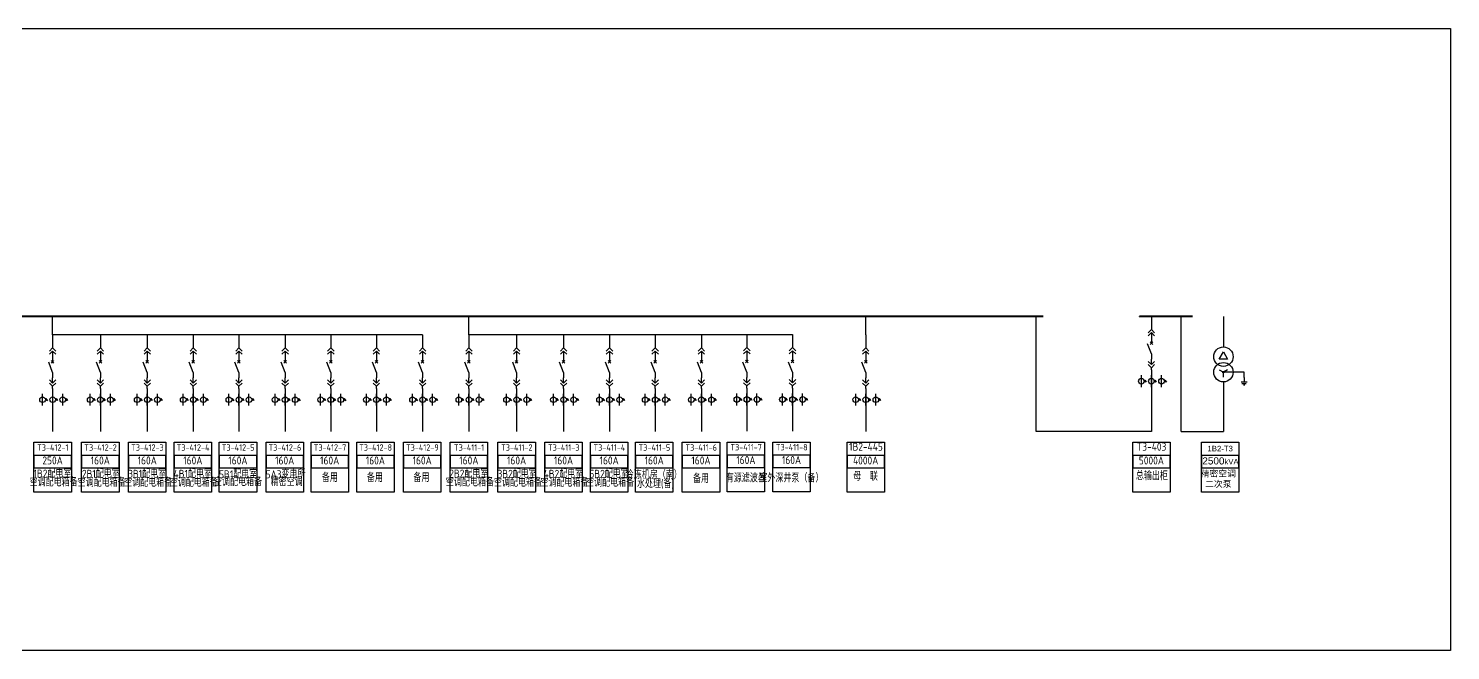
# Model space of a CAD drawing. Header units: millimetres. Extents: x -3460 to -460, y 6070 to 9130.
# Drawn here: x -1056.9 to -859, y 8471.1 to 8557.6 of the extents above; entities that cross this region are included whole.
import ezdxf
from ezdxf.enums import TextEntityAlignment as Align

# ---------------------------------------------------------------- set-up
doc = ezdxf.new("R2010")
doc.units = ezdxf.units.MM
doc.header["$LTSCALE"] = 1000
doc.header["$MEASUREMENT"] = 0
doc.linetypes.add('CENTER', pattern=[2, 1.25, -0.25, 0.25, -0.25])
doc.linetypes.add('CONTINOUS', pattern=[0])
doc.styles.add('HZSONG', font='gbenor.shx', dxfattribs={"height": 1200, "bigfont": 'gbcbig.shx'})
doc.styles.get("Standard").update_dxf_attribs({"font": 'arial.ttf'})

# ---------------------------------------------------------------- blocks, each defined once
blk = doc.blocks.new('DYDQAA05')
at = {"color": 0}
blk.add_lwpolyline([(0, 0), (0, -7)], dxfattribs=at)
blk = doc.blocks.new('DYDQAA03')
at = {"color": 0}
for points in [[(0, 0), (0, -1.5)], [(-2.12, -3.62), (0, -1.5)], [(-2.12, -5.62), (0, -3.5)], [(2.12, -3.62), (0, -1.5)], [(2.12, -5.62), (0, -3.5)], [(0, -3.5), (0, -7)]]:
    blk.add_lwpolyline(points, dxfattribs=at)
blk = doc.blocks.new('DYDQAA09')
at = {"color": 0}
blk.add_lwpolyline([(0, 0), (0, -3.5)], dxfattribs=at)
blk.add_lwpolyline([(0, 0), (0, -3.5)], dxfattribs=at)
blk.add_lwpolyline([(0, 0), (0, -3.5)], dxfattribs=at)
blk.add_lwpolyline([(0, 0), (0, -3.5)], dxfattribs=at)
blk.add_lwpolyline([(0, 0), (0, -3.5)], dxfattribs=at)
blk.add_lwpolyline([(0, 0), (0, -3.5)], dxfattribs=at)
blk.add_lwpolyline([(0, 0), (0, -3.5)], dxfattribs=at)
blk.add_lwpolyline([(0, 0), (0, -3.5)], dxfattribs=at)
blk.add_lwpolyline([(0, 0), (0, -3.5)], dxfattribs=at)
blk = doc.blocks.new('DYDQ0201')
at = {"color": 0}
for points in [[(0.86, -0.86), (-0.86, 0.86)], [(-0.86, -0.86), (0.86, 0.86)], [(0, -7), (-2.61, -0.37)]]:
    blk.add_lwpolyline(points, dxfattribs=at)
blk = doc.blocks.new('DYDQAA04')
at = {"color": 0}
for points in [[(0, -3.5), (0, 0)], [(-2.12, -1.38), (0, -3.5)], [(-2.12, -3.38), (0, -5.5)], [(2.12, -1.38), (0, -3.5)], [(2.12, -3.38), (0, -5.5)], [(0, -7), (0, -5.5)]]:
    blk.add_lwpolyline(points, dxfattribs=at)
blk = doc.blocks.new('A$C03DD39B5')
for p, q in [((417, 475), (283, 392)), ((417, 422), (283, 339)), ((350, 333), (350, 467))]:
    blk.add_line(p, q)
blk.add_lwpolyline([(700, 167), (0, 167)])
blk.add_circle((350, 167), 167)

msp = doc.modelspace()

# ---------------------------------------------------------------- linework, layer by layer
for p, q in [((-1053.54, 8514.96, -2671.6), (-1053.54, 8517.54, -1288.33)), ((-1053.54, 8514.96, -2671.6), (-1053.54, 8517.54, -1288.33)), ((-995.61, 8514.96, -2671.6), (-995.61, 8517.54, -1288.33)), ((-995.61, 8514.96, -2671.6), (-995.61, 8517.54, -1288.33)), ((-940.39, 8514.96, -2671.6), (-940.39, 8517.54, -1288.33)), ((-916.68, 8501.52, -470.44), (-916.68, 8517.54, -470.44)), ((-896.48, 8501.52, -3645.96), (-896.48, 8517.54, -1860.58)), ((-1002.06, 8514.96, -2671.65), (-1053.54, 8514.96, -2671.65)), ((-950.58, 8514.96, -2671.65), (-995.61, 8514.96, -2671.65)), ((-900.64, 8509.3, -1444.75), (-900.64, 8507.66, -1444.75)), ((-1053.54, 8506.72, -470.44), (-1053.54, 8505.08, -470.44)), ((-1046.9, 8506.72, -470.44), (-1046.9, 8505.08, -470.44)), ((-1040.37, 8506.72, -470.44), (-1040.37, 8505.08, -470.44)), ((-1033.97, 8506.72, -470.44), (-1033.97, 8505.08, -470.44)), ((-1027.62, 8506.72, -470.44), (-1027.62, 8505.08, -470.44)), ((-1021.19, 8506.72, -470.44), (-1021.19, 8505.08, -470.44)), ((-1014.84, 8506.72, -470.44), (-1014.84, 8505.08, -470.44)), ((-1008.49, 8506.72, -470.44), (-1008.49, 8505.08, -470.44)), ((-1002.06, 8506.72, -470.44), (-1002.06, 8505.08, -470.44)), ((-995.61, 8506.72, -470.44), (-995.61, 8505.08, -470.44)), ((-988.97, 8506.72, -470.44), (-988.97, 8505.08, -470.44)), ((-982.44, 8506.72, -470.44), (-982.44, 8505.08, -470.44)), ((-976.04, 8506.72, -470.44), (-976.04, 8505.08, -470.44)), ((-969.69, 8506.72, -470.44), (-969.69, 8505.08, -470.44)), ((-963.26, 8506.72, -470.44), (-963.26, 8505.08, -470.44)), ((-956.93, 8506.77, -2303.68), (-956.93, 8505.13, -2303.68)), ((-950.58, 8506.77, -2303.68), (-950.58, 8505.13, -2303.68)), ((-940.39, 8506.72, -470.39), (-940.39, 8505.08, -470.39)), ((-900.64, 8507.66, -1444.75), (-900.64, 8501.52, -1444.75)), ((-1053.54, 8505.08, -470.44), (-1053.54, 8501.52, -470.44)), ((-1046.9, 8505.08, -470.44), (-1046.9, 8501.52, -470.44)), ((-1040.37, 8505.08, -470.44), (-1040.37, 8501.52, -470.44)), ((-1033.97, 8505.08, -470.44), (-1033.97, 8501.52, -470.44)), ((-1027.62, 8505.08, -470.44), (-1027.62, 8501.52, -470.44)), ((-1021.19, 8505.08, -470.44), (-1021.19, 8501.52, -470.44)), ((-1014.84, 8505.08, -470.44), (-1014.84, 8501.52, -470.44)), ((-1008.49, 8505.08, -470.44), (-1008.49, 8501.52, -470.44)), ((-1002.06, 8505.08, -470.44), (-1002.06, 8501.52, -470.44)), ((-995.61, 8505.08, -470.44), (-995.61, 8501.52, -470.44)), ((-988.97, 8505.08, -470.44), (-988.97, 8501.52, -470.44)), ((-982.44, 8505.08, -470.44), (-982.44, 8501.52, -470.44)), ((-976.04, 8505.08, -470.44), (-976.04, 8501.52, -470.44)), ((-969.69, 8505.08, -470.44), (-969.69, 8501.52, -470.44)), ((-963.26, 8505.08, -470.44), (-963.26, 8501.52, -470.44)), ((-956.93, 8505.13, -2303.68), (-956.93, 8501.56, -2303.68)), ((-950.58, 8505.13, -2303.68), (-950.58, 8501.56, -2303.68)), ((-940.39, 8505.08, -470.39), (-940.39, 8501.52, -470.39)), ((-900.64, 8501.52, -470.44), (-916.68, 8501.52, -470.44)), ((-896.48, 8501.52, -3645.96), (-890.62, 8501.52, -3645.96))]:
    msp.add_line(p, q)
at = {"color": 0}
for p, q in [((-890.62, 8517.54, 964.97), (-890.62, 8513.3, -3645.96)), ((-891.21, 8511.61, -3645.96), (-890.62, 8512.62, -3645.96)), ((-891.21, 8511.61, -3645.96), (-890.62, 8512.62, -3645.96)), ((-890.62, 8512.62, -3645.96), (-890.04, 8511.61, -3645.96)), ((-890.04, 8511.61, -3645.96), (-891.21, 8511.61, -3645.96)), ((-891.21, 8510.12, -3645.96), (-890.62, 8509.78, -3645.96)), ((-890.63, 8509.88, -3645.96), (-890.72, 8509.79, -3645.96)), ((-890.59, 8509.88, -3645.96), (-890.72, 8509.75, -3645.96)), ((-890.67, 8509.87, -3645.96), (-890.72, 8509.82, -3645.96)), ((-890.57, 8509.87, -3645.96), (-890.71, 8509.73, -3645.96)), ((-890.55, 8509.85, -3645.96), (-890.69, 8509.7, -3645.96)), ((-890.54, 8509.83, -3645.96), (-890.68, 8509.69, -3645.96)), ((-890.52, 8509.8, -3645.96), (-890.64, 8509.68, -3645.96)), ((-890.04, 8510.12, -3645.96), (-890.62, 8509.78, -3645.96)), ((-890.62, 8509.1, -3645.96), (-890.62, 8509.78, -3645.96)), ((-887.74, 8509.78, -3645.96), (-890.62, 8509.78, -3645.96)), ((-890.52, 8509.78, -3645.96), (-890.62, 8509.68, -3645.96)), ((-890.62, 8508.43, -3645.96), (-890.62, 8501.52, -3645.96))]:
    msp.add_line(p, q, dxfattribs=at)
at = {"color": 7, "linetype": 'CENTER', "ltscale": 0.5}
msp.add_line((-887.74, 8509.04, -3645.96), (-887.74, 8509.78, -3645.96), dxfattribs=at)
at = {"color": 7}
for p, q in [((-888.14, 8508.43, -3645.96), (-887.33, 8508.43, -3645.96)), ((-888.04, 8508.22, -3645.96), (-887.43, 8508.22, -3645.96)), ((-887.84, 8508.02, -3645.96), (-887.63, 8508.02, -3645.96))]:
    msp.add_line(p, q, dxfattribs=at)
at = {"color": 1, "lineweight": 30, "ltscale": 0.002916}
msp.add_lwpolyline([(-1320, 8557.6), (-859.01, 8557.6), (-859.01, 8471.06), (-1320, 8471.06)], close=True, dxfattribs=at)
at = {"color": 1, "lineweight": 40, "ltscale": 100}
for points, elevation in [([(-915.72, 8517.54), (-1297.8, 8517.54), (-1297.8, 8517.54)], -1288.33), ([(-894.93, 8517.54), (-902.3, 8517.54), (-902.3, 8517.54)], -1444.75)]:
    msp.add_lwpolyline(points, dxfattribs=dict(at, elevation=elevation))
at = {"color": 7, "elevation": -3645.96}
msp.add_lwpolyline([(-887.74, 8509.04), (-887.74, 8508.43)], dxfattribs=at)
for points, elevation in [([(-1056.15, 8500.03), (-1050.94, 8500.03), (-1050.94, 8493.08), (-1056.15, 8493.08)], -1288.38), ([(-1049.51, 8500.03), (-1044.3, 8500.03), (-1044.3, 8493.08), (-1049.51, 8493.08)], -1288.38), ([(-1042.98, 8500.03), (-1037.77, 8500.03), (-1037.77, 8493.08), (-1042.98, 8493.08)], -1288.38), ([(-1036.63, 8500.03), (-1031.42, 8500.03), (-1031.42, 8493.08), (-1036.63, 8493.08)], -1288.38), ([(-1030.36, 8500.03), (-1025.15, 8500.03), (-1025.15, 8493.08), (-1030.36, 8493.08)], -1288.38), ([(-1023.85, 8500.03), (-1018.64, 8500.03), (-1018.64, 8493.08), (-1023.85, 8493.08)], -1288.38), ([(-1017.58, 8500.03), (-1012.37, 8500.03), (-1012.37, 8493.08), (-1017.58, 8493.08)], -1288.38), ([(-1011.23, 8500.03), (-1006.02, 8500.03), (-1006.02, 8493.08), (-1011.23, 8493.08)], -1288.38), ([(-1004.72, 8500.03), (-999.51, 8500.03), (-999.51, 8493.08), (-1004.72, 8493.08)], -1288.38), ([(-998.22, 8500.03), (-993.01, 8500.03), (-993.01, 8493.08), (-998.22, 8493.08)], -1288.38), ([(-991.58, 8500.03), (-986.37, 8500.03), (-986.37, 8493.08), (-991.58, 8493.08)], -1288.38), ([(-985.05, 8500.03), (-979.84, 8500.03), (-979.84, 8493.08), (-985.05, 8493.08)], -1288.38), ([(-978.7, 8500.03), (-973.49, 8500.03), (-973.49, 8493.08), (-978.7, 8493.08)], -1288.38), ([(-972.43, 8500.03), (-967.22, 8500.03), (-967.22, 8493.08), (-972.43, 8493.08)], -1288.38), ([(-965.92, 8500.03), (-960.71, 8500.03), (-960.71, 8493.08), (-965.92, 8493.08)], -1288.38), ([(-959.67, 8500.07), (-954.46, 8500.07), (-954.46, 8493.12), (-959.67, 8493.12)], -3121.61), ([(-953.32, 8500.07), (-948.11, 8500.07), (-948.11, 8493.12), (-953.32, 8493.12)], -3121.61), ([(-942.99, 8500.03), (-937.79, 8500.03), (-937.79, 8493.08), (-942.99, 8493.08)], -1288.33), ([(-903.24, 8500.03), (-898.03, 8500.03), (-898.03, 8493.08), (-903.24, 8493.08)], -2262.69), ([(-893.68, 8500.03), (-888.47, 8500.03), (-888.47, 8493.08), (-893.68, 8493.08)], -2106.27), ([(-1056.15, 8496.48), (-1050.94, 8496.48), (-1050.94, 8498.21), (-1056.15, 8498.21)], -1288.38), ([(-1049.51, 8496.48), (-1044.3, 8496.48), (-1044.3, 8498.21), (-1049.51, 8498.21)], -1288.38), ([(-1042.98, 8496.48), (-1037.77, 8496.48), (-1037.77, 8498.21), (-1042.98, 8498.21)], -1288.38), ([(-1036.63, 8496.48), (-1031.42, 8496.48), (-1031.42, 8498.21), (-1036.63, 8498.21)], -1288.38), ([(-1030.36, 8496.48), (-1025.15, 8496.48), (-1025.15, 8498.21), (-1030.36, 8498.21)], -1288.38), ([(-1023.85, 8496.48), (-1018.64, 8496.48), (-1018.64, 8498.21), (-1023.85, 8498.21)], -1288.38), ([(-1017.58, 8496.48), (-1012.37, 8496.48), (-1012.37, 8498.21), (-1017.58, 8498.21)], -1288.38), ([(-1011.23, 8496.48), (-1006.02, 8496.48), (-1006.02, 8498.21), (-1011.23, 8498.21)], -1288.38), ([(-1004.72, 8496.48), (-999.51, 8496.48), (-999.51, 8498.21), (-1004.72, 8498.21)], -1288.38), ([(-998.22, 8496.48), (-993.01, 8496.48), (-993.01, 8498.21), (-998.22, 8498.21)], -1288.38), ([(-991.58, 8496.48), (-986.37, 8496.48), (-986.37, 8498.21), (-991.58, 8498.21)], -1288.38), ([(-985.05, 8496.48), (-979.84, 8496.48), (-979.84, 8498.21), (-985.05, 8498.21)], -1288.38), ([(-978.7, 8496.48), (-973.49, 8496.48), (-973.49, 8498.21), (-978.7, 8498.21)], -1288.38), ([(-972.43, 8496.48), (-967.22, 8496.48), (-967.22, 8498.21), (-972.43, 8498.21)], -1288.38), ([(-965.92, 8496.48), (-960.71, 8496.48), (-960.71, 8498.21), (-965.92, 8498.21)], -1288.38), ([(-959.67, 8496.52), (-954.46, 8496.52), (-954.46, 8498.26), (-959.67, 8498.26)], -3121.61), ([(-953.32, 8496.52), (-948.11, 8496.52), (-948.11, 8498.26), (-953.32, 8498.26)], -3121.61), ([(-942.99, 8496.48), (-937.79, 8496.48), (-937.79, 8498.21), (-942.99, 8498.21)], -1288.33), ([(-903.24, 8496.48), (-898.03, 8496.48), (-898.03, 8498.21), (-903.24, 8498.21)], -2262.69), ([(-893.68, 8496.48), (-888.47, 8496.48), (-888.47, 8498.21), (-893.68, 8498.21)], -2106.27)]:
    msp.add_lwpolyline(points, close=True, dxfattribs=dict(elevation=elevation))
at = {"color": 0, "linetype": 'CONTINOUS'}
for centre in [(-890.62, 8511.94, -3645.96), (-890.62, 8509.78, -3645.96)]:
    msp.add_circle(centre, 1.35, dxfattribs=at)
at = {"color": 0}
msp.add_circle((-890.62, 8509.78, -3645.96), 0.101, dxfattribs=at)

# ---------------------------------------------------------------- block references
at = {"xscale": 0.2128954749704126, "yscale": 0.2128954749704126, "zscale": 0.2128954749704126}
for name, p in [('DYDQAA03', (-900.64, 8516.05, -3645.96)), ('DYDQAA05', (-900.64, 8517.54, -3645.96)), ('DYDQAA05', (-1053.54, 8514.96, -2671.65)), ('DYDQAA05', (-1046.9, 8514.96, -2671.65)), ('DYDQAA05', (-1040.37, 8514.96, -2671.65)), ('DYDQAA05', (-1033.97, 8514.96, -2671.65)), ('DYDQAA05', (-1027.62, 8514.96, -2671.65)), ('DYDQAA05', (-1021.19, 8514.96, -2671.65)), ('DYDQAA05', (-1014.84, 8514.96, -2671.65)), ('DYDQAA05', (-1008.49, 8514.96, -2671.65)), ('DYDQAA05', (-1002.06, 8514.96, -2671.65)), ('DYDQAA05', (-995.61, 8514.96, -2671.65)), ('DYDQAA05', (-988.97, 8514.96, -2671.65)), ('DYDQAA05', (-982.44, 8514.96, -2671.65)), ('DYDQAA05', (-976.04, 8514.96, -2671.65)), ('DYDQAA05', (-969.69, 8514.96, -2671.65)), ('DYDQAA05', (-963.26, 8514.96, -2671.65)), ('DYDQAA05', (-956.93, 8515.01, -4504.89)), ('DYDQAA05', (-950.58, 8515.01, -4504.89)), ('DYDQAA05', (-940.39, 8514.96, -2671.6)), ('DYDQ0201', (-900.64, 8513.82, -3645.96)), ('DYDQAA09', (-900.64, 8514.56, -3645.96)), ('DYDQAA03', (-1053.54, 8513.47, -2671.65)), ('DYDQAA09', (-1053.54, 8511.98, -2671.65)), ('DYDQAA03', (-1046.9, 8513.47, -2671.65)), ('DYDQAA09', (-1046.9, 8511.98, -2671.65)), ('DYDQAA03', (-1040.37, 8513.47, -2671.65)), ('DYDQAA09', (-1040.37, 8511.98, -2671.65)), ('DYDQAA03', (-1033.97, 8513.47, -2671.65)), ('DYDQAA09', (-1033.97, 8511.98, -2671.65)), ('DYDQAA03', (-1027.62, 8513.47, -2671.65)), ('DYDQAA09', (-1027.62, 8511.98, -2671.65)), ('DYDQAA03', (-1021.19, 8513.47, -2671.65)), ('DYDQAA09', (-1021.19, 8511.98, -2671.65)), ('DYDQAA03', (-1014.84, 8513.47, -2671.65)), ('DYDQAA09', (-1014.84, 8511.98, -2671.65)), ('DYDQAA03', (-1008.49, 8513.47, -2671.65)), ('DYDQAA09', (-1008.49, 8511.98, -2671.65)), ('DYDQAA03', (-1002.06, 8513.47, -2671.65)), ('DYDQAA09', (-1002.06, 8511.98, -2671.65)), ('DYDQAA03', (-995.61, 8513.47, -2671.65)), ('DYDQAA09', (-995.61, 8511.98, -2671.65)), ('DYDQAA03', (-988.97, 8513.47, -2671.65)), ('DYDQAA09', (-988.97, 8511.98, -2671.65)), ('DYDQAA03', (-982.44, 8513.47, -2671.65)), ('DYDQAA09', (-982.44, 8511.98, -2671.65)), ('DYDQAA03', (-976.04, 8513.47, -2671.65)), ('DYDQAA09', (-976.04, 8511.98, -2671.65)), ('DYDQAA03', (-969.69, 8513.47, -2671.65)), ('DYDQAA09', (-969.69, 8511.98, -2671.65)), ('DYDQAA03', (-963.26, 8513.47, -2671.65)), ('DYDQAA09', (-963.26, 8511.98, -2671.65)), ('DYDQAA03', (-956.93, 8513.52, -4504.89)), ('DYDQAA09', (-956.93, 8512.02, -4504.89)), ('DYDQAA03', (-950.58, 8513.52, -4504.89)), ('DYDQAA09', (-950.58, 8512.02, -4504.89)), ('DYDQAA03', (-940.39, 8513.47, -2671.6)), ('DYDQAA09', (-940.39, 8511.98, -2671.6)), ('DYDQAA09', (-900.64, 8512.33, -3645.96)), ('DYDQ0201', (-1053.54, 8511.24, -2671.65)), ('DYDQ0201', (-1046.9, 8511.24, -2671.65)), ('DYDQ0201', (-1040.37, 8511.24, -2671.65)), ('DYDQ0201', (-1033.97, 8511.24, -2671.65)), ('DYDQ0201', (-1027.62, 8511.24, -2671.65)), ('DYDQ0201', (-1021.19, 8511.24, -2671.65)), ('DYDQ0201', (-1014.84, 8511.24, -2671.65)), ('DYDQ0201', (-1008.49, 8511.24, -2671.65)), ('DYDQ0201', (-1002.06, 8511.24, -2671.65)), ('DYDQ0201', (-995.61, 8511.24, -2671.65)), ('DYDQ0201', (-988.97, 8511.24, -2671.65)), ('DYDQ0201', (-982.44, 8511.24, -2671.65)), ('DYDQ0201', (-976.04, 8511.24, -2671.65)), ('DYDQ0201', (-969.69, 8511.24, -2671.65)), ('DYDQ0201', (-963.26, 8511.24, -2671.65)), ('DYDQ0201', (-956.93, 8511.28, -4504.89)), ('DYDQAA09', (-956.93, 8509.79, -4504.89)), ('DYDQ0201', (-950.58, 8511.28, -4504.89)), ('DYDQAA09', (-950.58, 8509.79, -4504.89)), ('DYDQ0201', (-940.39, 8511.24, -2671.6)), ('DYDQAA04', (-900.64, 8511.58, -3645.96)), ('DYDQAA09', (-900.64, 8510.09, -3645.96)), ('DYDQAA04', (-1053.54, 8509, -2671.65)), ('DYDQAA09', (-1053.54, 8509.75, -2671.65)), ('DYDQAA04', (-1046.9, 8509, -2671.65)), ('DYDQAA09', (-1046.9, 8509.75, -2671.65)), ('DYDQAA04', (-1040.37, 8509, -2671.65)), ('DYDQAA09', (-1040.37, 8509.75, -2671.65)), ('DYDQAA04', (-1033.97, 8509, -2671.65)), ('DYDQAA09', (-1033.97, 8509.75, -2671.65)), ('DYDQAA04', (-1027.62, 8509, -2671.65)), ('DYDQAA09', (-1027.62, 8509.75, -2671.65)), ('DYDQAA04', (-1021.19, 8509, -2671.65)), ('DYDQAA09', (-1021.19, 8509.75, -2671.65)), ('DYDQAA04', (-1014.84, 8509, -2671.65)), ('DYDQAA09', (-1014.84, 8509.75, -2671.65)), ('DYDQAA04', (-1008.49, 8509, -2671.65)), ('DYDQAA09', (-1008.49, 8509.75, -2671.65)), ('DYDQAA04', (-1002.06, 8509, -2671.65)), ('DYDQAA09', (-1002.06, 8509.75, -2671.65)), ('DYDQAA04', (-995.61, 8509, -2671.65)), ('DYDQAA09', (-995.61, 8509.75, -2671.65)), ('DYDQAA04', (-988.97, 8509, -2671.65)), ('DYDQAA09', (-988.97, 8509.75, -2671.65)), ('DYDQAA04', (-982.44, 8509, -2671.65)), ('DYDQAA09', (-982.44, 8509.75, -2671.65)), ('DYDQAA04', (-976.04, 8509, -2671.65)), ('DYDQAA09', (-976.04, 8509.75, -2671.65)), ('DYDQAA04', (-969.69, 8509, -2671.65)), ('DYDQAA09', (-969.69, 8509.75, -2671.65)), ('DYDQAA04', (-963.26, 8509, -2671.65)), ('DYDQAA09', (-963.26, 8509.75, -2671.65)), ('DYDQAA04', (-956.93, 8509.04, -4504.89)), ('DYDQAA04', (-950.58, 8509.04, -4504.89)), ('DYDQAA04', (-940.39, 8509, -2671.6)), ('DYDQAA09', (-940.39, 8509.75, -2671.6)), ('DYDQAA09', (-1053.54, 8507.51, -2671.65)), ('DYDQAA09', (-1046.9, 8507.51, -2671.65)), ('DYDQAA09', (-1040.37, 8507.51, -2671.65)), ('DYDQAA09', (-1033.97, 8507.51, -2671.65)), ('DYDQAA09', (-1027.62, 8507.51, -2671.65)), ('DYDQAA09', (-1021.19, 8507.51, -2671.65)), ('DYDQAA09', (-1014.84, 8507.51, -2671.65)), ('DYDQAA09', (-1008.49, 8507.51, -2671.65)), ('DYDQAA09', (-1002.06, 8507.51, -2671.65)), ('DYDQAA09', (-995.61, 8507.51, -2671.65)), ('DYDQAA09', (-988.97, 8507.51, -2671.65)), ('DYDQAA09', (-982.44, 8507.51, -2671.65)), ('DYDQAA09', (-976.04, 8507.51, -2671.65)), ('DYDQAA09', (-969.69, 8507.51, -2671.65)), ('DYDQAA09', (-963.26, 8507.51, -2671.65)), ('DYDQAA09', (-956.93, 8507.55, -4504.89)), ('DYDQAA09', (-950.58, 8507.55, -4504.89)), ('DYDQAA09', (-940.39, 8507.51, -2671.6))]:
    msp.add_blockref(name, p, dxfattribs=at)
at = {"linetype": 'Continuous', "xscale": 0.002338875, "yscale": 0.002338875, "zscale": 0.002338875, "rotation": 270}
for p in [(-902.43, 8509.35, -1444.75), (-901.03, 8509.35, -1444.75), (-899.62, 8509.35, -1444.75), (-1055.34, 8506.77, -470.44), (-1053.93, 8506.77, -470.44), (-1052.53, 8506.77, -470.44), (-1048.7, 8506.77, -470.44), (-1047.29, 8506.77, -470.44), (-1045.89, 8506.77, -470.44), (-1042.17, 8506.77, -470.44), (-1040.76, 8506.77, -470.44), (-1039.36, 8506.77, -470.44), (-1035.76, 8506.77, -470.44), (-1034.36, 8506.77, -470.44), (-1032.96, 8506.77, -470.44), (-1029.41, 8506.77, -470.44), (-1028.01, 8506.77, -470.44), (-1026.61, 8506.77, -470.44), (-1022.99, 8506.77, -470.44), (-1021.58, 8506.77, -470.44), (-1020.18, 8506.77, -470.44), (-1016.64, 8506.77, -470.44), (-1015.23, 8506.77, -470.44), (-1013.83, 8506.77, -470.44), (-1010.28, 8506.77, -470.44), (-1008.88, 8506.77, -470.44), (-1007.48, 8506.77, -470.44), (-1003.85, 8506.77, -470.44), (-1002.45, 8506.77, -470.44), (-1001.05, 8506.77, -470.44), (-997.41, 8506.77, -470.44), (-996, 8506.77, -470.44), (-994.6, 8506.77, -470.44), (-990.77, 8506.77, -470.44), (-989.36, 8506.77, -470.44), (-987.96, 8506.77, -470.44), (-984.24, 8506.77, -470.44), (-982.83, 8506.77, -470.44), (-981.43, 8506.77, -470.44), (-977.83, 8506.77, -470.44), (-976.43, 8506.77, -470.44), (-975.03, 8506.77, -470.44), (-971.48, 8506.77, -470.44), (-970.08, 8506.77, -470.44), (-968.68, 8506.77, -470.44), (-965.06, 8506.77, -470.44), (-963.65, 8506.77, -470.44), (-962.25, 8506.77, -470.44), (-958.72, 8506.81, -2303.68), (-957.32, 8506.81, -2303.68), (-955.92, 8506.81, -2303.68), (-952.37, 8506.81, -2303.68), (-950.97, 8506.81, -2303.68), (-949.56, 8506.81, -2303.68), (-942.18, 8506.77, -470.39), (-940.78, 8506.77, -470.39), (-939.38, 8506.77, -470.39)]:
    msp.add_blockref('A$C03DD39B5', p, dxfattribs=at)

# ---------------------------------------------------------------- texts
at = {"color": 7, "lineweight": 0, "style": 'HZSONG'}
for s, height, p in [('1B2-445', 1.114, (-940.36, 8498.86, -2671.6)), ('T3-403', 1.114, (-900.61, 8498.86, -3645.96)), ('T3-412-1', 0.891, (-1053.52, 8498.86, -2671.65)), ('250A', 1.114, (-1053.55, 8496.95, -2671.65)), ('T3-412-2', 0.891, (-1046.88, 8498.86, -2671.65)), ('160A', 1.114, (-1046.91, 8496.95, -2671.65)), ('T3-412-3', 0.891, (-1040.35, 8498.86, -2671.65)), ('160A', 1.114, (-1040.38, 8496.95, -2671.65)), ('T3-412-4', 0.891, (-1034, 8498.86, -2671.65)), ('160A', 1.114, (-1034.03, 8496.95, -2671.65)), ('T3-412-5', 0.891, (-1027.73, 8498.86, -2671.65)), ('160A', 1.114, (-1027.76, 8496.95, -2671.65)), ('T3-412-6', 0.891, (-1021.22, 8498.86, -2671.65)), ('160A', 1.114, (-1021.25, 8496.95, -2671.65)), ('T3-412-7', 0.891, (-1014.95, 8498.86, -2671.65)), ('160A', 1.114, (-1014.99, 8496.95, -2671.65)), ('T3-412-8', 0.891, (-1008.6, 8498.86, -2671.65)), ('160A', 1.114, (-1008.63, 8496.95, -2671.65)), ('T3-412-9', 0.891, (-1002.09, 8498.86, -2671.65)), ('160A', 1.114, (-1002.12, 8496.95, -2671.65)), ('T3-411-1', 0.891, (-995.59, 8498.86, -2671.65)), ('160A', 1.114, (-995.62, 8496.95, -2671.65)), ('T3-411-2', 0.891, (-988.95, 8498.86, -2671.65)), ('160A', 1.114, (-988.98, 8496.95, -2671.65)), ('T3-411-3', 0.891, (-982.42, 8498.86, -2671.65)), ('160A', 1.114, (-982.45, 8496.95, -2671.65)), ('T3-411-4', 0.891, (-976.07, 8498.86, -2671.65)), ('160A', 1.114, (-976.1, 8496.95, -2671.65)), ('T3-411-5', 0.891, (-969.8, 8498.86, -2671.65)), ('160A', 1.114, (-969.83, 8496.95, -2671.65)), ('T3-411-6', 0.891, (-963.29, 8498.86, -2671.65)), ('160A', 1.114, (-963.32, 8496.95, -2671.65)), ('T3-411-7', 0.891, (-957.04, 8498.9, -4504.89)), ('160A', 1.114, (-957.07, 8497, -4504.89)), ('T3-411-8', 0.891, (-950.69, 8498.9, -4504.89)), ('160A', 1.114, (-950.72, 8497, -4504.89)), ('4000A', 1.114, (-940.4, 8496.95, -2671.6)), ('5000A', 1.114, (-900.64, 8496.95, -3645.96)), ('1B2配电室', 1.114, (-1053.56, 8495.12, -2292.85)), ('2B1配电室', 1.114, (-1046.83, 8495.09, -2292.85)), ('3B1配电室', 1.114, (-1040.39, 8495.09, 757.55)), ('4B1配电室', 1.114, (-1034.04, 8495.09, 757.55)), ('5B1配电室', 1.114, (-1027.73, 8495.02, 3807.96)), ('5A3变电所', 1.114, (-1021.13, 8495.02, 757.55)), ('2B2配电室', 1.114, (-995.63, 8495.12, -2292.85)), ('3B2配电室', 1.114, (-988.9, 8495.09, -2292.85)), ('4B2配电室', 1.114, (-982.46, 8495.09, 757.55)), ('5B2配电室', 1.114, (-976.11, 8495.09, 757.55)), ('冷冻机房（南）', 1.114, (-969.89, 8494.92, -2292.85)), ('总输出柜', 1.114, (-900.57, 8494.78, -3645.96)), ('空调配电箱备', 1.114, (-1053.41, 8493.9, -2166.55)), ('空调配电箱备', 1.114, (-1046.72, 8493.86, -2166.55)), ('空调配电箱备', 1.114, (-1040.25, 8493.86, 883.85)), ('空调配电箱备', 1.114, (-1033.9, 8493.86, 883.85)), ('空调配电箱备', 1.114, (-1027.74, 8493.95, 3934.26)), ('精密空调', 1.114, (-1020.98, 8493.95, 883.85)), ('备用', 1.114, (-1014.97, 8494.53, -2671.65)), ('备用', 1.114, (-1008.7, 8494.53, -2671.65)), ('备用', 1.114, (-1002.22, 8494.53, -2671.65)), ('空调配电箱备', 1.114, (-995.48, 8493.9, -2166.55)), ('空调配电箱备', 1.114, (-988.79, 8493.86, -2166.55)), ('空调配电箱备', 1.114, (-982.32, 8493.86, 883.85)), ('空调配电箱备', 1.114, (-975.97, 8493.86, 883.85)), ('水处理(备)', 1.114, (-969.65, 8493.69, -2166.55)), ('备用', 1.114, (-963.32, 8494.4, -2671.65)), ('有源滤波器', 1.114, (-957.08, 8494.48, -4252.34)), ('室外深井泵（备）', 1.114, (-950.73, 8494.48, -4252.34)), ('母  联', 1.114, (-940.42, 8494.71, -2671.6))]:
    msp.add_text(s, height=height, dxfattribs=at).set_placement(p, align=Align.CENTER)
for s, insert, char_height, width, attachment_point in [('{\\H0.9x;2500\\H0.77778x;kVA', (-893.55, 8497.94, -3394.64), 1.1, 1.1343, 1), ('1B2-T3\\P', (-892.83, 8499.54, 1893.7), 0.77, 1.1343, 1), ('\\pi0.39176;{\\fSimSun|b0|i0|c134|p2;精密空调\\P\\pi1.0112;二次泵}', (-894.19, 8494.91, -2106.27), 0.88, 5.6653, 4)]:
    msp.add_mtext(s, dxfattribs=dict(insert=insert, char_height=char_height, width=width, attachment_point=attachment_point))

doc.saveas('drawing.dxf')
